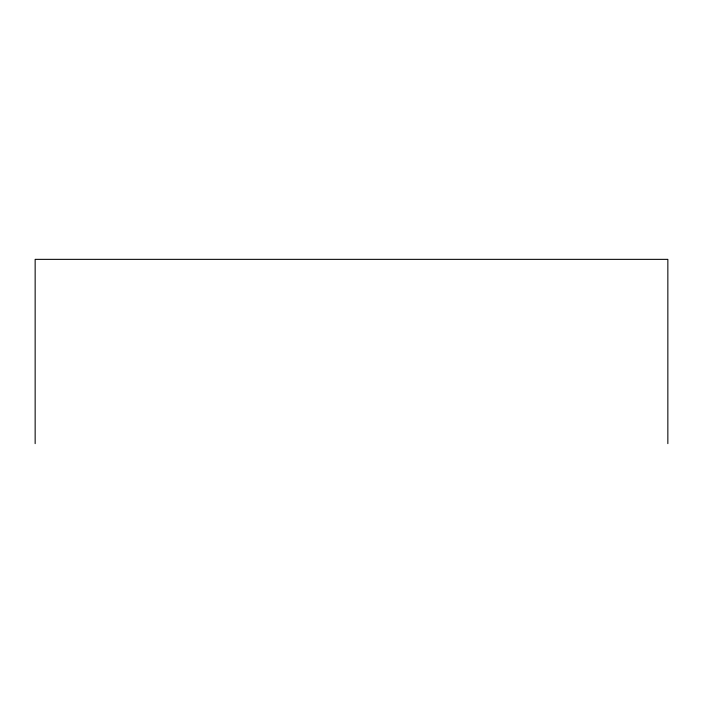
<?xml version="1.0" encoding="UTF-8"?>
<svg xmlns="http://www.w3.org/2000/svg" width="703" height="703" viewBox="0 0 703 703"><rect width="100%" height="100%" fill="white"/><g stroke="black" fill="none" stroke-linecap="round" stroke-linejoin="round"><path stroke-width="1.05" d="M667.85 443.646L667.85 259.354L35.15 259.354L35.15 443.646"/></g></svg>
